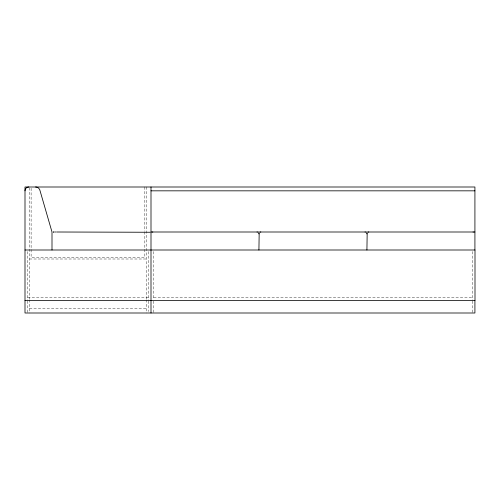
<?xml version="1.0" encoding="UTF-8"?>
<svg xmlns="http://www.w3.org/2000/svg" width="500" height="500" viewBox="0 0 500 500"><rect width="100%" height="100%" fill="white"/><g stroke="black" fill="none" stroke-linecap="round" stroke-linejoin="round"><path stroke-width="0.38" stroke-dasharray="2.5 1.88" d="M29.5 259L146.45 259M27.7 297.7L148.3 297.7M153.7 297.7L472.3 297.7M29.5 308.5L146.45 308.5M472.3 251.55L472.3 300.4M472.219 301.144L472.219 313M153.7 251.55L153.7 299.625M153.7 301.144L153.7 313M148.3 251.55L148.3 300.4M148.3 301.144L148.3 311.519M146.45 187L146.45 299M146.45 299.775L146.45 313M144.831 187L144.831 231.081M144.831 231.856L144.831 257.381L31.119 257.381L31.119 187M29.5 187.775L29.5 299M29.5 299.775L29.5 313M27.7 251.55L27.7 300.4M27.7 301.144L27.7 313"/><path stroke-width="0.75" d="M258.919 250L259.175 232.956M366.919 250L367.175 232.956M53.412 232.062L54.025 232M152.331 232.062L152.831 232M260.331 232.062L260.825 232M368.331 232.062L368.825 232M53.487 232.05L53.913 232M151 190.831L474.919 190.831M54.925 232L55.663 232M56.5 232L150.044 232.256M151 232L474.919 232M25 250L475 250L475 300.4L25 300.4M473.013 232L473.438 232.05M365.012 232L365.438 232.05M257.013 232L257.438 232.05M366.662 232.956L366.919 233.906M258.663 232.956L258.919 233.906M474.919 250L474.919 187L25 187L25 313L474.919 313L474.919 300.4M151 187L151 313M52 250L52 232L40.069 190.831A4.544 4.544 0 0 0 35.581 187M25 190.819A3.819 3.819 0 0 1 28.819 187"/></g></svg>
